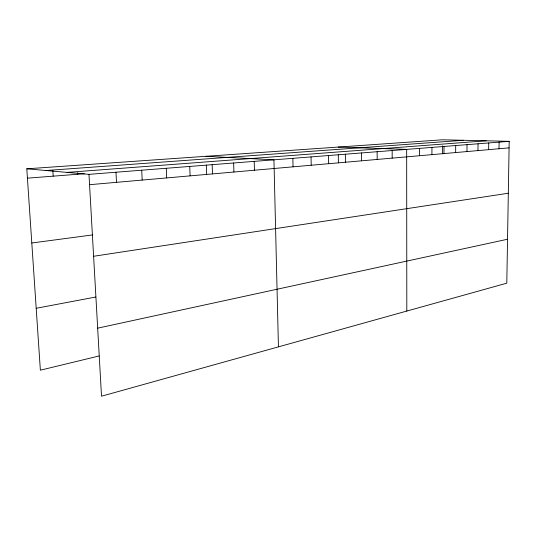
<?xml version="1.0" encoding="UTF-8"?>
<svg xmlns="http://www.w3.org/2000/svg" width="536" height="536" viewBox="0 0 536 536"><rect width="100%" height="100%" fill="white"/><g stroke="black" fill="none" stroke-linecap="round" stroke-linejoin="round"><path stroke-width="0.8" d="M419.5 155.728L419.514 148.385M431.922 154.636L431.949 147.407M442.368 153.839L442.408 145.913M443.969 153.577L444.009 146.455M455.647 152.552L455.701 145.537M466.97 151.561L467.037 144.646M477.965 150.589L478.045 143.782M488.644 149.658L488.732 142.945M499.009 148.747L499.11 142.127M26.8 168.806L442.441 139.796L509.2 141.337L506.795 283.182L101.512 396.205L88.976 174.354L26.8 168.806L40.367 370.195L99.14 355.964M97.666 328.166L507.538 239.237M36.193 308.274L95.81 297.018M93.606 256.275L508.316 193.235M31.798 242.996L92.728 234.902M89.559 184.699L509.086 147.862M88.976 174.354L509.2 141.337M27.43 178.166L84.36 173.738M67.04 172.398L486.206 140.807M45.949 170.515L463.526 140.285M338.189 147.072L406.67 149.39L406.811 311.061M205.992 156.298L273.936 159.822L278.439 346.859M52.816 170.334L53.185 176.163M77.747 172.619L77.841 174.247M115.977 172.23L116.5 182.334M141.718 170.207L142.181 180.083M166.274 168.277L166.689 177.925M189.737 166.435L190.106 175.868M206.313 165.075L206.655 174.749M212.169 164.673L212.49 173.905M233.642 162.984L233.924 172.023M254.211 161.37L254.453 170.22M292.864 158.334L293.045 166.83M311.048 156.907L311.195 165.235M328.528 155.534L328.648 163.708M338.29 154.817L338.39 162.89M345.345 154.207L345.439 162.234M361.532 152.941L361.599 160.813M377.13 151.715L377.177 159.447M392.164 150.529L392.191 158.127"/></g></svg>
